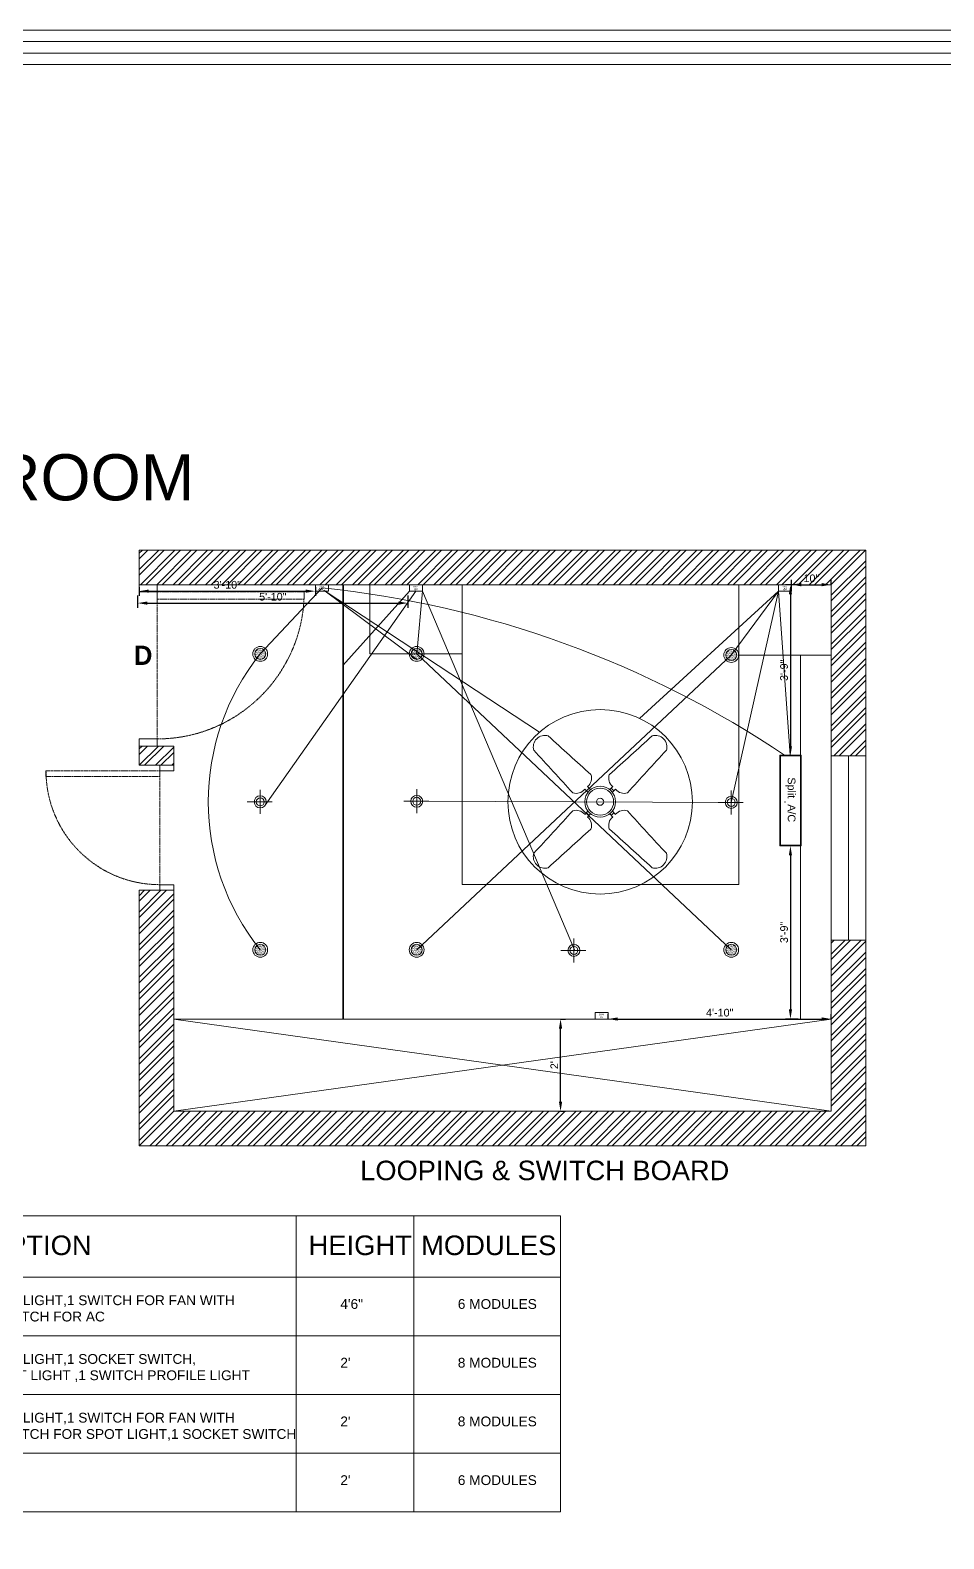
# Model space of a CAD drawing. Header units: inches. Extents: x 213 to 17763, y -4830 to 1802.
# Drawn here: x 4110.2 to 4347.9, y -2089.3 to -1696.8 of the extents above; entities that cross this region are included whole.
import ezdxf

# ---------------------------------------------------------------- set-up
doc = ezdxf.new("R2010")
doc.units = ezdxf.units.IN
doc.header["$MEASUREMENT"] = 0
for name, pattern in [('ACAD_ISO02W100', [15, 12, -3]), ('AUDIT_D_060311083008-3', [0]), ('DASHED2', [0.375, 0.25, -0.125]), ('HIDDEN', [0.375, 0.25, -0.125])]:
    doc.linetypes.add(name, pattern=pattern)
for name, color, linetype in [('.', 30, 'Continuous'), ('A-DOOR', 251, 'AUDIT_D_060311083008-3'), ('A-Door-Frame', 1, 'Continuous'), ('A-Door-Swing', 8, 'HIDDEN'), ('PDF2_0', 7, 'Continuous'), ('PDF3_Text', 1, 'Continuous')]:
    doc.layers.add(name, color=color, linetype=linetype)
doc.layers.add('PDF2_MK. KITCHEN ESSENTAILS', color=7, linetype='Continuous', true_color=0x767676)
doc.layers.add('ROD', color=7, linetype='Continuous', lineweight=9)
doc.styles.add('Annotative', font='arial.ttf')
doc.styles.add('PDF Arial', font='arial.ttf')
doc.styles.get("Standard").update_dxf_attribs({"font": 'arial.ttf'})
doc.dimstyles.new('ISO-25', dxfattribs={"dimtxt": 4.5, "dimasz": 2.5, "dimexe": 1.25, "dimexo": 0.625, "dimtad": 1, "dimdec": 0, "dimlunit": 4, "dimtxsty": 'Standard', "dimcen": 2.5, "dimadec": 0, "dimazin": 0, "dimtfac": 1, "dimtdec": 0, "dimtmove": 0, "dimatfit": 3, "dimfxl": 1, "dimarcsym": 0})
pattern_1 = [(45, (1643.0713, -2275.0058), (-2.1213203, 2.1213203), []), (45, (1644.4855, -2275.0058), (-2.1213203, 2.1213203), [])]

# ---------------------------------------------------------------- blocks, each defined once
blk = doc.blocks.new('*U34')
at = {"layer": 'A-Door-Frame', "lineweight": 5}
for p, q in [((0, -100), (0, 0)), ((900, -100), (900, 0))]:
    blk.add_line(p, q, dxfattribs=at)
for points in [[(0, -100), (40, -100), (40, 0), (0, 0)], [(900, -100), (860, -100), (860, 0), (900, 0)]]:
    blk.add_lwpolyline(points, dxfattribs=at)
at = {"layer": 'A-Door-Swing', "linetype": 'DASHED2', "lineweight": 5}
blk.add_line((47.3, 0), (867.3, 0), dxfattribs=at)
blk.add_lwpolyline([(40, 0), (40, 820), (80, 820), (80, 0)], close=True, dxfattribs=at)
blk.add_arc((40, 0), 820, 360, 90, dxfattribs=at)
blk = doc.blocks.new('*D839')
at = {"color": 0, "linetype": 'ACAD_ISO02W100', "lineweight": -2, "transparency": 16777216}
for p, q in [((4248.2, -1954.09), (4249.45, -1954.09)), ((4248.2, -1978.09), (4249.45, -1978.09))]:
    blk.add_line(p, q, dxfattribs=at)
at = {"color": 0, "linetype": 'AUDIT_D_060311083008-3', "lineweight": -2, "transparency": 16777216}
blk.add_line((4248.2, -1975.59), (4248.2, -1956.59), dxfattribs=at)
at = {"color": 0, "transparency": 16777216}
for points in [[(4247.78, -1956.59), (4248.62, -1956.59), (4248.2, -1954.09)], [(4247.78, -1975.59), (4248.62, -1975.59), (4248.2, -1978.09)]]:
    blk.add_solid(points, dxfattribs=at)
at = {"layer": 'Defpoints', "color": 0, "transparency": 16777216}
for p in [(4248.2, -1954.09), (4248.2, -1954.09), (4248.2, -1978.09)]:
    blk.add_point(p, dxfattribs=at)
at = {"color": 0, "lineweight": 5, "transparency": 16777216, "insert": (4246.57, -1966.09), "char_height": 2, "attachment_point": 5, "rotation": 90}
blk.add_mtext("2'", dxfattribs=at)
blk = doc.blocks.new('*D844')
at = {"color": 0, "linetype": 'ACAD_ISO02W100', "lineweight": -2, "transparency": 16777216}
for p, q in [((4260.59, -1954.09), (4260.59, -1952.84)), ((4318.59, -1954.09), (4318.59, -1952.84))]:
    blk.add_line(p, q, dxfattribs=at)
at = {"color": 0, "linetype": 'AUDIT_D_060311083008-3', "lineweight": -2, "transparency": 16777216}
blk.add_line((4263.09, -1954.09), (4316.09, -1954.09), dxfattribs=at)
at = {"color": 0, "transparency": 16777216}
for points in [[(4263.09, -1953.67), (4263.09, -1954.51), (4260.59, -1954.09)], [(4316.09, -1953.67), (4316.09, -1954.51), (4318.59, -1954.09)]]:
    blk.add_solid(points, dxfattribs=at)
at = {"layer": 'Defpoints', "color": 0, "transparency": 16777216}
for p in [(4260.59, -1954.09), (4318.59, -1954.09), (4318.59, -1954.09)]:
    blk.add_point(p, dxfattribs=at)
at = {"color": 0, "lineweight": 5, "transparency": 16777216, "insert": (4289.59, -1952.45), "char_height": 2, "attachment_point": 5}
blk.add_mtext('4\'-10"', dxfattribs=at)
blk = doc.blocks.new('*D854')
at = {"color": 0, "linetype": 'ACAD_ISO02W100', "lineweight": -2, "transparency": 16777216}
for p, q in [((4308.3, -1841.09), (4308.3, -1839.84)), ((4318.59, -1841.09), (4318.59, -1839.84))]:
    blk.add_line(p, q, dxfattribs=at)
at = {"color": 0, "linetype": 'AUDIT_D_060311083008-3', "lineweight": -2, "transparency": 16777216}
blk.add_line((4310.8, -1841.09), (4316.09, -1841.09), dxfattribs=at)
at = {"color": 0, "transparency": 16777216}
for points in [[(4310.8, -1840.67), (4310.8, -1841.51), (4308.3, -1841.09)], [(4316.09, -1840.67), (4316.09, -1841.51), (4318.59, -1841.09)]]:
    blk.add_solid(points, dxfattribs=at)
at = {"layer": 'Defpoints', "color": 0, "transparency": 16777216}
for p in [(4308.3, -1841.09), (4318.59, -1841.09), (4318.59, -1841.09)]:
    blk.add_point(p, dxfattribs=at)
at = {"color": 0, "lineweight": 5, "transparency": 16777216, "insert": (4313.44, -1839.45), "char_height": 2, "attachment_point": 5}
blk.add_mtext('10"', dxfattribs=at)
blk = doc.blocks.new('*D855')
at = {"color": 0, "linetype": 'ACAD_ISO02W100', "lineweight": -2, "transparency": 16777216}
for p, q in [((4138.59, -1841.72), (4138.59, -1844.03)), ((4184.44, -1841.72), (4184.44, -1844.03))]:
    blk.add_line(p, q, dxfattribs=at)
at = {"color": 0, "linetype": 'AUDIT_D_060311083008-3', "lineweight": -2, "transparency": 16777216}
blk.add_line((4141.09, -1842.78), (4181.94, -1842.78), dxfattribs=at)
at = {"color": 0, "transparency": 16777216}
for points in [[(4141.09, -1842.36), (4141.09, -1843.19), (4138.59, -1842.78)], [(4181.94, -1842.36), (4181.94, -1843.19), (4184.44, -1842.78)]]:
    blk.add_solid(points, dxfattribs=at)
at = {"layer": 'Defpoints', "color": 0, "transparency": 16777216}
for p in [(4138.59, -1841.09), (4184.44, -1841.09), (4184.44, -1842.78)]:
    blk.add_point(p, dxfattribs=at)
at = {"color": 0, "lineweight": 5, "transparency": 16777216, "insert": (4161.51, -1841.13), "char_height": 2, "attachment_point": 5}
blk.add_mtext('3\'-10"', dxfattribs=at)
blk = doc.blocks.new('*D845')
at = {"color": 0, "linetype": 'ACAD_ISO02W100', "lineweight": -2, "transparency": 16777216}
for p, q in [((4138.2, -1843.88), (4138.2, -1847.13)), ((4208.49, -1843.88), (4208.49, -1847.13))]:
    blk.add_line(p, q, dxfattribs=at)
at = {"color": 0, "linetype": 'AUDIT_D_060311083008-3', "lineweight": -2, "transparency": 16777216}
blk.add_line((4140.7, -1845.88), (4205.99, -1845.88), dxfattribs=at)
at = {"color": 0, "transparency": 16777216}
for points in [[(4140.7, -1845.47), (4140.7, -1846.3), (4138.2, -1845.88)], [(4205.99, -1845.47), (4205.99, -1846.3), (4208.49, -1845.88)]]:
    blk.add_solid(points, dxfattribs=at)
at = {"layer": 'Defpoints', "color": 0, "transparency": 16777216}
for p in [(4138.2, -1837.38), (4208.49, -1837.38), (4208.49, -1845.88)]:
    blk.add_point(p, dxfattribs=at)
at = {"color": 0, "lineweight": 5, "transparency": 16777216, "insert": (4173.35, -1844.24), "char_height": 2, "attachment_point": 5}
blk.add_mtext('5\'-10"', dxfattribs=at)
blk = doc.blocks.new('3')
at = {"color": 18, "lineweight": 5, "true_color": 0x000000}
for p, q in [((3389, -1076), (3366, -1053)), ((3398, -1045), (3378, -1065)), ((3387, -1033), (3409, -1056)), ((3571, -1033), (3549, -1056)), ((3560, -1045), (3580, -1065)), ((3569, -1076), (3592, -1053)), ((3389, -1215), (3366, -1238)), ((3569, -1215), (3592, -1238)), ((3398, -1246), (3378, -1226)), ((3387, -1258), (3409, -1234)), ((3571, -1258), (3549, -1234)), ((3560, -1246), (3580, -1226))]:
    blk.add_line(p, q, dxfattribs=at)
for radius in [113, 99.1, 26]:
    blk.add_circle((3479, -1145), radius, dxfattribs=at)
for centre, radius, start, end in [((3074, -743), 85, 73.055, 197.3061), ((27553, 26002), 36180, 227.4745, 228.1435), ((-20595, 26002), 36180, 311.8565, 312.5255), ((3884, -743), 85, 342.6939, 106.945), ((-23517, -25390), 36180, 42.2176, 42.8866), ((30474, -25390), 36180, 137.1134, 137.7824), ((3337, -972), 79.4, 309.1111, 19.4903), ((3621, -972), 79.4, 160.5097, 230.8889), ((3304, -1004), 79.4, 250.8708, 321.2501), ((3654, -1004), 79.4, 218.7499, 289.1292), ((-23517, 23099), 36180, 317.1134, 317.7824), ((3304, -1287), 79.4, 38.7499, 109.1292), ((3654, -1287), 79.4, 70.8708, 141.2501), ((30474, 23099), 36180, 222.2176, 222.8866), ((3337, -1319), 79.4, 340.5097, 50.8889), ((3621, -1319), 79.4, 129.1111, 199.4903), ((27553, -28293), 36180, 131.8565, 132.5255), ((-20595, -28293), 36180, 47.4745, 48.1435), ((3074, -1548), 85, 162.6939, 286.945), ((3884, -1548), 85, 253.055, 17.3061)]:
    blk.add_arc(centre, radius, start, end, dxfattribs=at)
blk = doc.blocks.new('*D857')
at = {"color": 0, "linetype": 'ACAD_ISO02W100', "lineweight": -2, "transparency": 16777216}
for p, q in [((4309.99, -1841.09), (4306.74, -1841.09)), ((4309.96, -1885.62), (4306.74, -1885.62))]:
    blk.add_line(p, q, dxfattribs=at)
at = {"color": 0, "linetype": 'AUDIT_D_060311083008-3', "lineweight": -2, "transparency": 16777216}
blk.add_line((4307.99, -1843.59), (4307.99, -1883.12), dxfattribs=at)
at = {"color": 0, "transparency": 16777216}
for points in [[(4307.57, -1843.59), (4308.4, -1843.59), (4307.99, -1841.09)], [(4307.57, -1883.12), (4308.4, -1883.12), (4307.99, -1885.62)]]:
    blk.add_solid(points, dxfattribs=at)
at = {"layer": 'Defpoints', "color": 0, "transparency": 16777216}
for p in [(4318.59, -1841.09), (4307.99, -1885.62), (4310.59, -1885.62)]:
    blk.add_point(p, dxfattribs=at)
at = {"color": 0, "lineweight": 5, "transparency": 16777216, "insert": (4306.34, -1863.36), "char_height": 2, "attachment_point": 5, "rotation": 90}
blk.add_mtext('3\'-9"', dxfattribs=at)
blk = doc.blocks.new('*D847')
at = {"color": 0, "linetype": 'ACAD_ISO02W100', "lineweight": -2, "transparency": 16777216}
for p, q in [((4309.99, -1909.02), (4306.74, -1909.02)), ((4309.96, -1954.09), (4306.74, -1954.09))]:
    blk.add_line(p, q, dxfattribs=at)
at = {"color": 0, "linetype": 'AUDIT_D_060311083008-3', "lineweight": -2, "transparency": 16777216}
blk.add_line((4307.99, -1911.52), (4307.99, -1951.59), dxfattribs=at)
at = {"color": 0, "transparency": 16777216}
for points in [[(4307.57, -1911.52), (4308.4, -1911.52), (4307.99, -1909.02)], [(4307.57, -1951.59), (4308.4, -1951.59), (4307.99, -1954.09)]]:
    blk.add_solid(points, dxfattribs=at)
at = {"layer": 'Defpoints', "color": 0, "transparency": 16777216}
for p in [(4310.79, -1909.02), (4307.99, -1954.09), (4310.59, -1954.09)]:
    blk.add_point(p, dxfattribs=at)
at = {"color": 0, "lineweight": 5, "transparency": 16777216, "insert": (4306.34, -1931.56), "char_height": 2, "attachment_point": 5, "rotation": 90}
blk.add_mtext('3\'-9"', dxfattribs=at)

msp = doc.modelspace()

# ---------------------------------------------------------------- hatches: boundary and pattern name
at = {"layer": '.', "lineweight": 5}
h = msp.add_hatch(dxfattribs=at)
h.set_pattern_fill('ANSI32', color=1, scale=8)
h.set_pattern_definition(pattern_1)
h.paths.add_polyline_path([(4327.59, -1832.09), (4147.59, -1832.09), (4138.59, -1832.09), (4138.59, -1841.09), (4318.59, -1841.09), (4318.59, -1885.59), (4327.59, -1885.59)])
h.paths.add_polyline_path([(4147.59, -1920.59), (4143.97, -1920.59), (4138.59, -1920.59), (4138.59, -1987.09), (4318.59, -1987.09), (4327.59, -1987.09), (4327.59, -1978.09), (4327.59, -1933.59), (4318.59, -1933.59), (4318.59, -1978.09), (4147.59, -1978.09)])
h = msp.add_hatch(dxfattribs=at)
h.set_pattern_fill('ANSI32', color=1, scale=8)
h.set_pattern_definition(pattern_1)
h.paths.add_polyline_path([(4147.59, -1883.09), (4138.59, -1883.09), (4138.59, -1888.09), (4147.59, -1888.09)])
at = {"lineweight": 5}
h = msp.add_hatch(dxfattribs=at)
h.set_pattern_fill('AR-SAND', color=5, scale=0.2)
h.set_pattern_definition([(37.5, (-121751.44847, -240180.19816), (-0.01259867162, 0.3853647538), [0, -0.304, 0, -0.34, 0, -0.325]), (7.5, (-121751.44847, -240180.19816), (0.3539553411, 0.564429213), [0, -0.164, 0, -0.274, 0, -0.105]), (327.5, (-121751.69447, -240180.19816), (0.62282837235, 0.0011318107), [0, -0.1, 0, -0.36, 0, -0.47]), (317.5, (-121751.69447, -240180.19816), (0.6012253209, 0.175535113), [0, -0.05, 0, -0.236, 0, -0.27])])
h.paths.add_polyline_path([(4168.65, -1859.09, 1), (4171.51, -1859.09, 1)])
h = msp.add_hatch(dxfattribs=at)
h.set_pattern_fill('AR-SAND', color=5, scale=0.2)
h.set_pattern_definition([(37.5, (-121710.75212, -240180.19816), (-0.01259867162, 0.3853647538), [0, -0.304, 0, -0.34, 0, -0.325]), (7.5, (-121710.7521, -240180.19816), (0.3539553411, 0.564429213), [0, -0.164, 0, -0.274, 0, -0.105]), (327.5, (-121710.99812, -240180.19816), (0.62282837235, 0.0011318107), [0, -0.1, 0, -0.36, 0, -0.47]), (317.5, (-121710.9981, -240180.19816), (0.6012253209, 0.175535113), [0, -0.05, 0, -0.236, 0, -0.27])])
h.paths.add_polyline_path([(4209.35, -1859.09, 1), (4212.21, -1859.09, 1)])
h = msp.add_hatch(dxfattribs=at)
h.set_pattern_fill('AR-SAND', color=5, scale=0.2)
h.set_pattern_definition([(37.5, (-121628.9448, -240180.49424), (-0.01259867162, 0.3853647538), [0, -0.304, 0, -0.34, 0, -0.325]), (7.5, (-121628.9448, -240180.49424), (0.3539553411, 0.564429213), [0, -0.164, 0, -0.274, 0, -0.105]), (327.5, (-121629.1908, -240180.49424), (0.62282837235, 0.0011318107), [0, -0.1, 0, -0.36, 0, -0.47]), (317.5, (-121629.1908, -240180.49424), (0.6012253209, 0.175535113), [0, -0.05, 0, -0.236, 0, -0.27])])
h.paths.add_polyline_path([(4291.16, -1859.39, 1), (4294.01, -1859.39, 1)])
h = msp.add_hatch(dxfattribs=at)
h.set_pattern_fill('AR-SAND', color=5, scale=0.2)
h.set_pattern_definition([(37.5, (-121751.44847, -240257.19816), (-0.01259867162, 0.3853647538), [0, -0.304, 0, -0.34, 0, -0.325]), (7.5, (-121751.44847, -240257.19816), (0.3539553411, 0.564429213), [0, -0.164, 0, -0.274, 0, -0.105]), (327.5, (-121751.69447, -240257.19816), (0.62282837235, 0.0011318107), [0, -0.1, 0, -0.36, 0, -0.47]), (317.5, (-121751.69447, -240257.19816), (0.6012253209, 0.175535113), [0, -0.05, 0, -0.236, 0, -0.27])])
h.paths.add_polyline_path([(4168.65, -1936.09, 1), (4171.51, -1936.09, 1)])
h = msp.add_hatch(dxfattribs=at)
h.set_pattern_fill('AR-SAND', color=5, scale=0.2)
h.set_pattern_definition([(37.5, (-121710.75212, -240257.19816), (-0.01259867162, 0.3853647538), [0, -0.304, 0, -0.34, 0, -0.325]), (7.5, (-121710.7521, -240257.19816), (0.3539553411, 0.564429213), [0, -0.164, 0, -0.274, 0, -0.105]), (327.5, (-121710.99812, -240257.19816), (0.62282837235, 0.0011318107), [0, -0.1, 0, -0.36, 0, -0.47]), (317.5, (-121710.9981, -240257.19816), (0.6012253209, 0.175535113), [0, -0.05, 0, -0.236, 0, -0.27])])
h.paths.add_polyline_path([(4209.35, -1936.09, 1), (4212.21, -1936.09, 1)])
h = msp.add_hatch(dxfattribs=at)
h.set_pattern_fill('AR-SAND', color=5, scale=0.2)
h.set_pattern_definition([(37.5, (-121628.9448, -240257.19816), (-0.01259867162, 0.3853647538), [0, -0.304, 0, -0.34, 0, -0.325]), (7.5, (-121628.9448, -240257.19816), (0.3539553411, 0.564429213), [0, -0.164, 0, -0.274, 0, -0.105]), (327.5, (-121629.1908, -240257.19816), (0.62282837235, 0.0011318107), [0, -0.1, 0, -0.36, 0, -0.47]), (317.5, (-121629.1908, -240257.19816), (0.6012253209, 0.175535113), [0, -0.05, 0, -0.236, 0, -0.27])])
h.paths.add_polyline_path([(4291.16, -1936.09, 1), (4294.01, -1936.09, 1)])

# ---------------------------------------------------------------- linework, layer by layer
for p, q in [((4138.59, -1841.09), (4318.59, -1841.09)), ((4191.58, -1954.09), (4191.58, -1841.09)), ((4138.59, -1888.09), (4138.59, -1883.09)), ((4248.2, -2005.32), (4040.09, -2005.32)), ((4179.47, -2005.32), (4179.47, -2082.33)), ((4210.02, -2005.32), (4210.02, -2082.33)), ((4248.2, -2005.32), (4248.2, -2082.33)), ((4040.09, -2021.23), (4248.2, -2021.23)), ((4040.09, -2036.51), (4248.2, -2036.51)), ((4040.09, -2051.78), (4248.2, -2051.78)), ((4040.09, -2067.06), (4248.2, -2067.06)), ((4040.09, -2082.33), (4248.2, -2082.33))]:
    msp.add_line(p, q, dxfattribs=at)
at = {"color": 3, "lineweight": 5}
for p, q in [((4170.08, -1859.09), (4186.15, -1841.93)), ((4210.58, -1842.78), (4171.36, -1898.49)), ((4210.78, -1860.52), (4186.66, -1842.55)), ((4186.99, -1842.78), (4242.72, -1879.49)), ((4208.87, -1842.78), (4191.58, -1862.1)), ((4210.78, -1859.09), (4212.29, -1842.78)), ((4212.29, -1842.78), (4251.83, -1936.09)), ((4304.87, -1842.78), (4268.75, -1875.88)), ((4292.59, -1859.39), (4304.87, -1842.78)), ((4292.59, -1897.74), (4304.87, -1842.78)), ((4307.95, -1885.42), (4304.87, -1842.78))]:
    msp.add_line(p, q, dxfattribs=at)
at = {"color": 53, "lineweight": 5}
msp.add_line((4191.78, -1954.09), (4191.78, -1841.09), dxfattribs=at)
at = {"color": 254, "lineweight": 5}
for p, q in [((4198.58, -1841.09), (4198.58, -1859.09)), ((4222.58, -1841.09), (4222.58, -1919.08)), ((4294.59, -1919.08), (4294.59, -1841.09)), ((4198.58, -1859.09), (4222.58, -1859.09)), ((4318.59, -1859.39), (4294.59, -1859.39)), ((4310.59, -1859.39), (4310.59, -1954.09)), ((4222.58, -1919.08), (4294.59, -1919.08)), ((4147.59, -1954.09), (4318.59, -1978.09)), ((4318.59, -1954.09), (4147.59, -1978.09))]:
    msp.add_line(p, q, dxfattribs=at)
at = {"color": 1, "lineweight": 5}
for p, q in [((4210.78, -1859.09), (4292.59, -1936.09)), ((4292.59, -1859.39), (4210.78, -1936.09)), ((4210.78, -1897.44), (4292.59, -1897.74))]:
    msp.add_line(p, q, dxfattribs=at)
at = {"color": 6, "lineweight": 5}
for p, q in [((4170.08, -1897.59), (4170.08, -1894.47)), ((4210.78, -1897.44), (4210.78, -1894.32)), ((4292.59, -1897.74), (4292.59, -1894.62)), ((4170.08, -1897.59), (4166.7, -1897.59)), ((4170.08, -1897.59), (4170.08, -1900.71)), ((4170.08, -1897.59), (4173.2, -1897.59)), ((4210.78, -1897.44), (4207.4, -1897.44)), ((4210.78, -1897.44), (4210.78, -1900.56)), ((4210.78, -1897.44), (4213.9, -1897.44)), ((4292.59, -1897.74), (4289.21, -1897.74)), ((4292.59, -1897.74), (4292.59, -1900.86)), ((4292.59, -1897.74), (4295.71, -1897.74)), ((4251.68, -1936.24), (4251.68, -1933.12)), ((4251.68, -1936.24), (4248.3, -1936.24)), ((4251.68, -1936.24), (4254.8, -1936.24)), ((4251.68, -1936.24), (4251.68, -1939.36))]:
    msp.add_line(p, q, dxfattribs=at)
at = {"color": 5, "lineweight": 5}
for points in [[(4184.44, -1841.09), (4187.86, -1841.09), (4187.86, -1842.78), (4184.44, -1842.78)], [(4208.87, -1841.09), (4212.29, -1841.09), (4212.29, -1842.78), (4208.87, -1842.78)], [(4304.87, -1841.09), (4308.3, -1841.09), (4308.3, -1842.78), (4304.87, -1842.78)], [(4310.79, -1909.02), (4310.79, -1885.42), (4305.19, -1885.42), (4305.19, -1909.02)], [(4310.59, -1908.82), (4310.59, -1885.62), (4305.39, -1885.62), (4305.39, -1908.82)], [(4257.16, -1952.41), (4260.59, -1952.41), (4260.59, -1954.09), (4257.16, -1954.09)]]:
    msp.add_lwpolyline(points, close=True, dxfattribs=at)
for centre, radius in [((4170.08, -1859.09), 1.93), ((4170.08, -1859.09), 1.43), ((4210.78, -1859.09), 1.93), ((4210.78, -1859.09), 1.43), ((4292.59, -1859.39), 1.93), ((4292.59, -1859.39), 1.43), ((4170.08, -1936.09), 1.93), ((4170.08, -1936.09), 1.43), ((4210.78, -1936.09), 1.93), ((4210.78, -1936.09), 1.43), ((4292.59, -1936.09), 1.93), ((4292.59, -1936.09), 1.43)]:
    msp.add_circle(centre, radius, dxfattribs=at)
at = {"color": 250, "lineweight": 5}
msp.add_circle((4258.49, -1897.58), 24, dxfattribs=at)
at = {"color": 6, "lineweight": 5}
for centre, radius in [((4170.08, -1897.59), 1.56), ((4170.08, -1897.59), 1.04), ((4210.78, -1897.44), 1.56), ((4210.78, -1897.44), 1.04), ((4292.59, -1897.74), 1.56), ((4292.59, -1897.74), 1.04), ((4251.68, -1936.24), 1.56), ((4251.68, -1936.24), 1.04)]:
    msp.add_circle(centre, radius, dxfattribs=at)
at = {"color": 3, "lineweight": 5}
msp.add_arc((4159.07, -2104.94), 264.4, 56.0472, 84.1214, dxfattribs=at)
at = {"color": 1, "lineweight": 5}
msp.add_arc((4218.17, -1897.59), 61.6, 141.3197, 218.6803, dxfattribs=at)
at = {"lineweight": 5}
msp.add_point((4306.59, -1897.59), dxfattribs=at)
at = {"layer": 'PDF2_0', "lineweight": 5}
msp.add_lwpolyline([(4661.87, -2396.5), (3854.5, -2396.5), (3854.5, -1696.82), (4841.27, -1696.82), (4841.27, -2217.1, -0.414214)], format="xyb", close=True, dxfattribs=at)
for points in [[(4661.87, -2393.53), (3857.47, -2393.53), (3857.47, -1699.79), (4838.3, -1699.79), (4838.3, -2217.1, -0.414214), (4661.87, -2393.53)], [(4661.87, -2390.54), (3860.46, -2390.54), (3860.46, -1702.78), (4835.31, -1702.78), (4835.31, -2217.1, -0.414214), (4661.87, -2390.54)]]:
    msp.add_lwpolyline(points, format="xyb", dxfattribs=at)
msp.add_lwpolyline([(3863.45, -1705.77), (4667.55, -1705.77), (4667.55, -2368.72), (3863.45, -2368.72)], close=True, dxfattribs=at)
at = {"layer": 'PDF2_MK. KITCHEN ESSENTAILS', "lineweight": 5}
msp.add_lwpolyline([(3863.45, -2368.72), (4667.55, -2368.72), (4667.55, -1705.77), (3863.45, -1705.77)], close=True, dxfattribs=at)
at = {"layer": 'ROD', "lineweight": 5}
for p, q in [((4138.59, -1832.09), (4138.59, -1841.09)), ((4147.59, -1832.09), (4138.59, -1832.09)), ((4327.59, -1832.09), (4147.59, -1832.09)), ((4327.59, -1832.09), (4327.59, -1978.09)), ((4318.59, -1978.09), (4318.59, -1841.09)), ((4138.59, -1883.09), (4147.59, -1883.09)), ((4138.59, -1883.09), (4147.59, -1883.09)), ((4147.59, -1888.09), (4147.59, -1883.09)), ((4138.59, -1888.09), (4147.59, -1888.09)), ((4138.59, -1987.09), (4138.59, -1920.59)), ((4147.59, -1978.09), (4147.59, -1920.59)), ((4318.59, -1954.09), (4147.59, -1954.09)), ((4318.59, -1978.09), (4147.59, -1978.09)), ((4327.59, -1978.09), (4327.59, -1987.09)), ((4138.59, -1987.09), (4318.59, -1987.09)), ((4327.59, -1987.09), (4318.59, -1987.09))]:
    msp.add_line(p, q, dxfattribs=at)
at = {"layer": 'ROD', "color": 5, "lineweight": 5}
msp.add_line((4323.09, -1933.59), (4323.09, -1885.59), dxfattribs=at)
msp.add_lwpolyline([(4327.59, -1885.59), (4318.59, -1885.59), (4318.59, -1933.59), (4327.59, -1933.59)], close=True, dxfattribs=at)
at = {"layer": 'ROD', "lineweight": 5}
for points in [[(4138.59, -1888.09), (4147.59, -1888.09)], [(4147.59, -1920.59), (4138.59, -1920.59)]]:
    msp.add_lwpolyline(points, dxfattribs=at)

# ---------------------------------------------------------------- block references
at = {"lineweight": 5, "xscale": 0.03546819263372884, "yscale": 0.03546819263372884, "zscale": 0.03546819263372884}
msp.add_blockref('3', (4135.1, -1856.95), dxfattribs=at)
at = {"layer": 'A-DOOR', "lineweight": 5}
for p, xscale, yscale, zscale, rotation in [((4143.25, -1841.09), 0.04666663502872134, 0.04666663502872134, 0.04666663502872134, 270), ((4143.97, -1888.09), -0.03611111111109516, 0.03611111111109516, 0.03611111111109516, 90)]:
    msp.add_blockref('*U34', p, dxfattribs=dict(at, xscale=xscale, yscale=yscale, zscale=zscale, rotation=rotation))

# ---------------------------------------------------------------- texts
at = {"lineweight": 5, "insert": (4133.95, -1856.96), "char_height": 5, "width": 11.3393, "attachment_point": 1, "style": 'Annotative'}
msp.add_mtext('\\pxqc;{\\fAIGDT|b1|i0|c2|p2;\\C6;D}', dxfattribs=at)
at = {"color": 1, "lineweight": 5, "insert": (4309.29, -1891.22), "char_height": 2, "attachment_point": 1, "rotation": 270}
msp.add_mtext_dynamic_manual_height_columns('Split  A/C', width=16.5276, gutter_width=1, heights=[0], dxfattribs=at)
at = {"lineweight": 5, "attachment_point": 1}
for s, width, heights, insert, char_height in [('DESCRIPTION', 10.1832, [0], (4077.64, -2010.42), 5.0916), ('HEIGHT', 10.1832, [0], (4182.65, -2010.42), 5.092), ('MODULES', 10.1832, [0], (4211.93, -2010.42), 5.092), ('2 SWITCH FOR COB LIGHT,1 SWITCH FOR FAN WITH\\P REGULATOR ,1 SWITCH FOR AC', 201.0824, [7.64], (4073.16, -2025.99, -1.27), 2.5458), ('4\'6"', 10.1832, [0], (4190.92, -2026.96), 2.546), ('6 MODULES', 22.3039, [0], (4221.47, -2026.96), 2.546), ('1 SWITCH FOR COB LIGHT,1 SOCKET SWITCH,\\P2 SWITCH FOR SPOT LIGHT ,1 SWITCH PROFILE LIGHT', 201.0824, [7.64], (4073.16, -2041.26, -1.27), 2.5458), ("2'", 10.1832, [0], (4190.92, -2042.24), 2.546), ('8 MODULES', 22.3039, [0], (4221.47, -2042.24), 2.546), ('1 SWITCH FOR COB LIGHT,1 SWITCH FOR FAN WITH \\PREGULATOR , 1 SWITCH FOR SPOT LIGHT,1 SOCKET SWITCH', 201.0824, [7.64], (4073.16, -2056.54, -1.27), 2.5458), ("2'", 10.1832, [0], (4190.92, -2057.51), 2.546), ('8 MODULES', 22.3039, [0], (4221.47, -2057.51), 2.546), ("2'", 10.1832, [0], (4190.92, -2072.79), 2.546), ('6 MODULES', 22.3039, [0], (4221.47, -2072.79), 2.546)]:
    msp.add_mtext_dynamic_manual_height_columns(s, width=width, gutter_width=1.27, heights=heights, dxfattribs=dict(at, insert=insert, char_height=char_height))
at = {"layer": 'PDF3_Text', "lineweight": 5, "attachment_point": 7, "style": 'PDF Arial'}
for s, insert, char_height in [('BEDROOM', (4066.35, -1819.32), 12), ('LOOPING & SWITCH BOARD', (4196.09, -1996.09), 5.0688)]:
    msp.add_mtext_dynamic_manual_height_columns(s, width=114.7518, gutter_width=49.21, heights=[0], dxfattribs=dict(at, insert=insert, char_height=char_height))
at = {"layer": 'PDF3_Text', "lineweight": 5, "char_height": 0.4, "attachment_point": 9, "style": 'PDF Arial'}
for s, insert in [('SW1 \\P@4\'6"', (4186.66, -1842.55)), ("SW2 \\P@2'", (4211.09, -1842.55)), ("SW3 \\P@2'", (4307.1, -1842.55)), ("SW4 \\P@2'", (4259.39, -1953.87))]:
    msp.add_mtext(s, dxfattribs=dict(at, insert=insert))

# ---------------------------------------------------------------- dimensions: what is measured, and where the dimension line sits
at = {"lineweight": 5}
for base, p1, p2, picture, middle in [((4208.49, -1845.88), (4138.2, -1837.38), (4208.49, -1837.38), '*D845', (4173.35, -1844.24)), ((4184.44, -1842.78), (4138.59, -1841.09), (4184.44, -1841.09), '*D855', (4161.51, -1841.13)), ((4318.59, -1841.09), (4308.3, -1841.09), (4318.59, -1841.09), '*D854', (4313.44, -1839.45)), ((4318.59, -1954.09), (4260.59, -1954.09), (4318.59, -1954.09), '*D844', (4289.59, -1952.45))]:
    dim = msp.add_linear_dim(base=base, p1=p1, p2=p2, dimstyle='ISO-25', override={"dimtxt": 2, "dimtmove": 1, "dimfxl": 2, "dimfxlon": 1, "dimarcsym": 2}, dxfattribs=at)
    dim.commit()
    dim.dimension.update_dxf_attribs({"geometry": picture, "text_midpoint": middle})
for base, p1, p2, picture, middle in [((4307.99, -1885.62), (4318.59, -1841.09), (4310.59, -1885.62), '*D857', (4306.34, -1863.36)), ((4307.99, -1954.09), (4310.79, -1909.02), (4310.59, -1954.09), '*D847', (4306.34, -1931.56)), ((4248.2, -1954.09), (4248.2, -1978.09), (4248.2, -1954.09), '*D839', (4246.57, -1966.09))]:
    dim = msp.add_linear_dim(base=base, p1=p1, p2=p2, angle=90, dimstyle='ISO-25', override={"dimtxt": 2, "dimtmove": 1, "dimfxl": 2, "dimfxlon": 1, "dimarcsym": 2}, dxfattribs=at)
    dim.commit()
    dim.dimension.update_dxf_attribs({"geometry": picture, "text_midpoint": middle})

doc.saveas('drawing.dxf')
